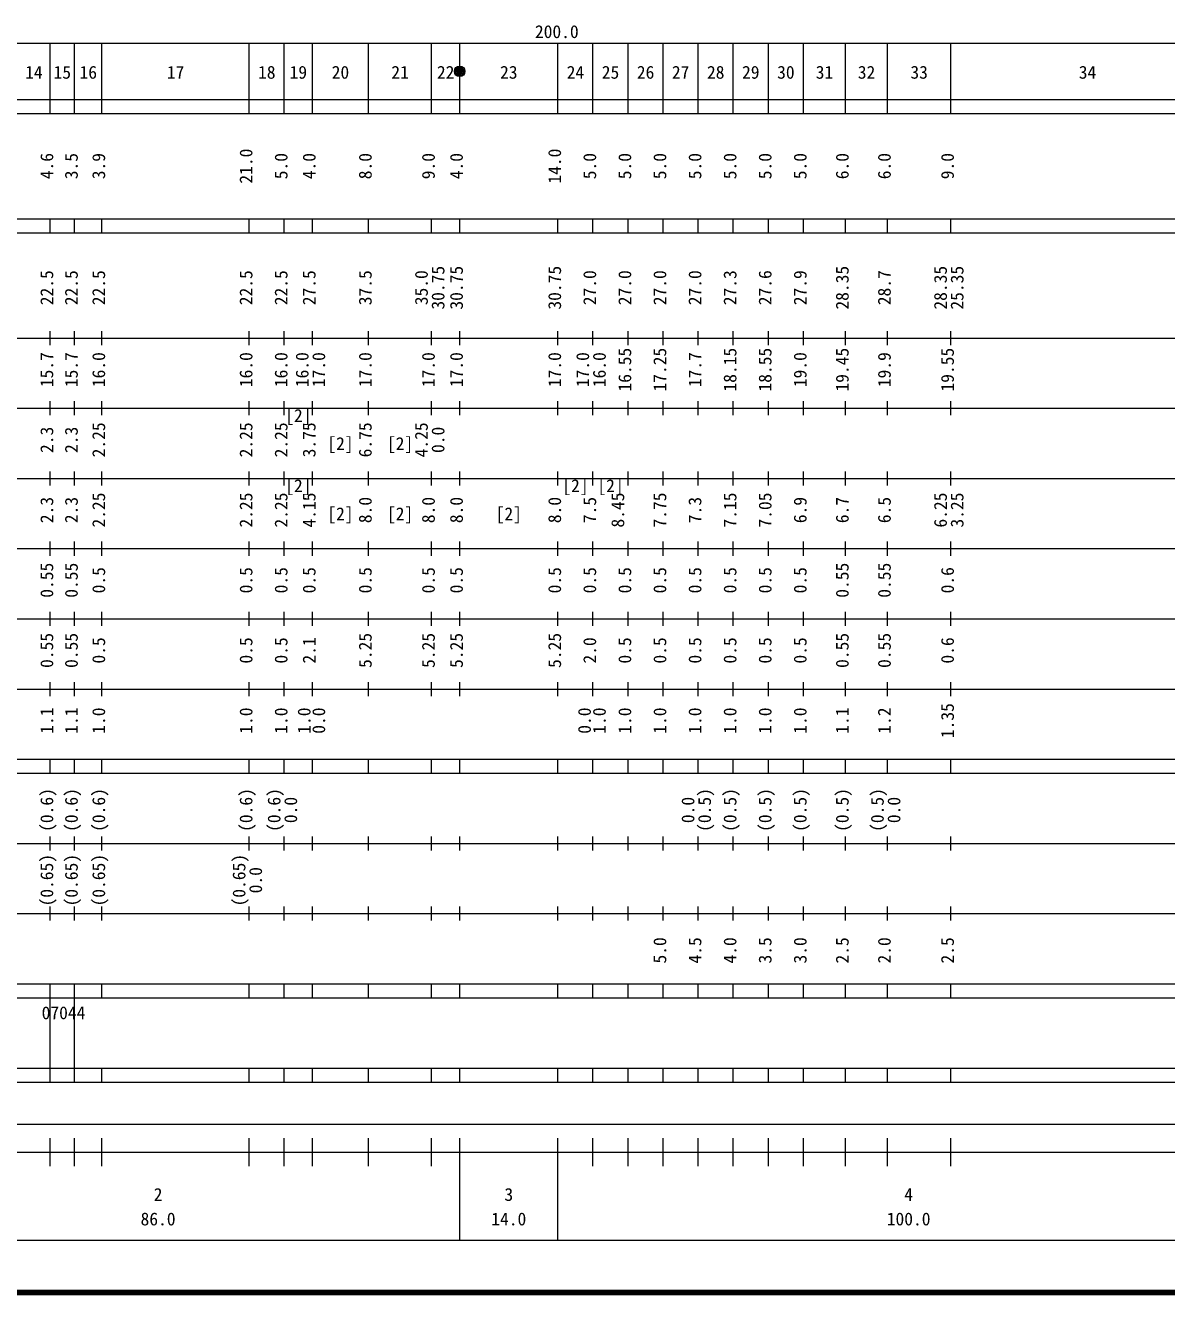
# Model space of a CAD drawing. Units: millimetres on the paper, enlarged 1000 times. Extents: x 40000 to 680000, y 20000 to 380000.
# Drawn here: x 192077 to 354786, y 20000 to 200558 of the extents above; entities that cross this region are included whole.
import ezdxf
from ezdxf.enums import TextEntityAlignment as Align

# ---------------------------------------------------------------- set-up
doc = ezdxf.new("R2010")
doc.units = ezdxf.units.MM
doc.header["$LTSCALE"] = 1000
doc.header["$PDMODE"] = 32
doc.header["$PDSIZE"] = 500
doc.layers.add('M-TTL', color=2, linetype='Continuous', lineweight=140)
doc.layers.add('M-TTL-BAND', color=7, linetype='Continuous', lineweight=13)
doc.styles.add('ＭＳ ゴシック', font='')
doc.styles.get('ＭＳ ゴシック').set_extended_font_data('MS Gothic')

msp = doc.modelspace()

# ---------------------------------------------------------------- linework, layer by layer
at = {"layer": 'M-TTL'}
msp.add_line((40000, 20000), (680000, 20000), dxfattribs=at)
at = {"layer": 'M-TTL-BAND'}
for p, q in [((68000, 198000), (579000, 198000)), ((195600, 188000), (195600, 198000)), ((199100, 188000), (199100, 198000)), ((203000, 188000), (203000, 198000)), ((224000, 188000), (224000, 198000)), ((229000, 188000), (229000, 198000)), ((233000, 188000), (233000, 198000)), ((241000, 188000), (241000, 198000)), ((250000, 188000), (250000, 198000)), ((254000, 188000), (254000, 198000)), ((268000, 188000), (268000, 198000)), ((273000, 188000), (273000, 198000)), ((278000, 188000), (278000, 198000)), ((283000, 188000), (283000, 198000)), ((288000, 188000), (288000, 198000)), ((293000, 188000), (293000, 198000)), ((298000, 188000), (298000, 198000)), ((303000, 188000), (303000, 198000)), ((309000, 188000), (309000, 198000)), ((315000, 188000), (315000, 198000)), ((324000, 188000), (324000, 198000)), ((40000, 190000), (579000, 190000)), ((40000, 188000), (579000, 188000)), ((40000, 173000), (579000, 173000)), ((195600, 171000), (195600, 173000)), ((199100, 171000), (199100, 173000)), ((203000, 171000), (203000, 173000)), ((224000, 171000), (224000, 173000)), ((229000, 171000), (229000, 173000)), ((233000, 171000), (233000, 173000)), ((241000, 171000), (241000, 173000)), ((250000, 171000), (250000, 173000)), ((254000, 171000), (254000, 173000)), ((268000, 171000), (268000, 173000)), ((273000, 171000), (273000, 173000)), ((278000, 171000), (278000, 173000)), ((283000, 171000), (283000, 173000)), ((288000, 171000), (288000, 173000)), ((293000, 171000), (293000, 173000)), ((298000, 171000), (298000, 173000)), ((303000, 171000), (303000, 173000)), ((309000, 171000), (309000, 173000)), ((315000, 171000), (315000, 173000)), ((324000, 171000), (324000, 173000)), ((40000, 171000), (579000, 171000)), ((40000, 156000), (579000, 156000)), ((195600, 155000), (195600, 157000)), ((199100, 155000), (199100, 157000)), ((203000, 155000), (203000, 157000)), ((224000, 155000), (224000, 157000)), ((229000, 155000), (229000, 157000)), ((233000, 155000), (233000, 157000)), ((241000, 155000), (241000, 157000)), ((250000, 155000), (250000, 157000)), ((254000, 155000), (254000, 157000)), ((268000, 155000), (268000, 157000)), ((273000, 155000), (273000, 157000)), ((278000, 155000), (278000, 157000)), ((283000, 155000), (283000, 157000)), ((288000, 155000), (288000, 157000)), ((293000, 155000), (293000, 157000)), ((298000, 155000), (298000, 157000)), ((303000, 155000), (303000, 157000)), ((309000, 155000), (309000, 157000)), ((315000, 155000), (315000, 157000)), ((324000, 155000), (324000, 157000)), ((195600, 145000), (195600, 147000)), ((199100, 145000), (199100, 147000)), ((203000, 145000), (203000, 147000)), ((224000, 145000), (224000, 147000)), ((229000, 145000), (229000, 147000)), ((233000, 145000), (233000, 147000)), ((241000, 145000), (241000, 147000)), ((250000, 145000), (250000, 147000)), ((254000, 145000), (254000, 147000)), ((268000, 145000), (268000, 147000)), ((273000, 145000), (273000, 147000)), ((278000, 145000), (278000, 147000)), ((283000, 145000), (283000, 147000)), ((288000, 145000), (288000, 147000)), ((293000, 145000), (293000, 147000)), ((298000, 145000), (298000, 147000)), ((303000, 145000), (303000, 147000)), ((309000, 145000), (309000, 147000)), ((315000, 145000), (315000, 147000)), ((324000, 145000), (324000, 147000)), ((46000, 146000), (579000, 146000)), ((52000, 136000), (579000, 136000)), ((195600, 135000), (195600, 137000)), ((199100, 135000), (199100, 137000)), ((203000, 135000), (203000, 137000)), ((224000, 135000), (224000, 137000)), ((229000, 135000), (229000, 137000)), ((233000, 135000), (233000, 137000)), ((241000, 135000), (241000, 137000)), ((250000, 135000), (250000, 137000)), ((254000, 135000), (254000, 137000)), ((268000, 135000), (268000, 137000)), ((273000, 135000), (273000, 137000)), ((278000, 135000), (278000, 137000)), ((283000, 135000), (283000, 137000)), ((288000, 135000), (288000, 137000)), ((293000, 135000), (293000, 137000)), ((298000, 135000), (298000, 137000)), ((303000, 135000), (303000, 137000)), ((309000, 135000), (309000, 137000)), ((315000, 135000), (315000, 137000)), ((324000, 135000), (324000, 137000)), ((195600, 125000), (195600, 127000)), ((199100, 125000), (199100, 127000)), ((203000, 125000), (203000, 127000)), ((224000, 125000), (224000, 127000)), ((229000, 125000), (229000, 127000)), ((233000, 125000), (233000, 127000)), ((241000, 125000), (241000, 127000)), ((250000, 125000), (250000, 127000)), ((254000, 125000), (254000, 127000)), ((268000, 125000), (268000, 127000)), ((273000, 125000), (273000, 127000)), ((278000, 125000), (278000, 127000)), ((283000, 125000), (283000, 127000)), ((288000, 125000), (288000, 127000)), ((293000, 125000), (293000, 127000)), ((298000, 125000), (298000, 127000)), ((303000, 125000), (303000, 127000)), ((309000, 125000), (309000, 127000)), ((315000, 125000), (315000, 127000)), ((324000, 125000), (324000, 127000)), ((46000, 126000), (579000, 126000)), ((52000, 116000), (579000, 116000)), ((195600, 115000), (195600, 117000)), ((199100, 115000), (199100, 117000)), ((203000, 115000), (203000, 117000)), ((224000, 115000), (224000, 117000)), ((229000, 115000), (229000, 117000)), ((233000, 115000), (233000, 117000)), ((241000, 115000), (241000, 117000)), ((250000, 115000), (250000, 117000)), ((254000, 115000), (254000, 117000)), ((268000, 115000), (268000, 117000)), ((273000, 115000), (273000, 117000)), ((278000, 115000), (278000, 117000)), ((283000, 115000), (283000, 117000)), ((288000, 115000), (288000, 117000)), ((293000, 115000), (293000, 117000)), ((298000, 115000), (298000, 117000)), ((303000, 115000), (303000, 117000)), ((309000, 115000), (309000, 117000)), ((315000, 115000), (315000, 117000)), ((324000, 115000), (324000, 117000)), ((195600, 105000), (195600, 107000)), ((199100, 105000), (199100, 107000)), ((203000, 105000), (203000, 107000)), ((224000, 105000), (224000, 107000)), ((229000, 105000), (229000, 107000)), ((233000, 105000), (233000, 107000)), ((241000, 105000), (241000, 107000)), ((250000, 105000), (250000, 107000)), ((254000, 105000), (254000, 107000)), ((268000, 105000), (268000, 107000)), ((273000, 105000), (273000, 107000)), ((278000, 105000), (278000, 107000)), ((283000, 105000), (283000, 107000)), ((288000, 105000), (288000, 107000)), ((293000, 105000), (293000, 107000)), ((298000, 105000), (298000, 107000)), ((303000, 105000), (303000, 107000)), ((309000, 105000), (309000, 107000)), ((315000, 105000), (315000, 107000)), ((324000, 105000), (324000, 107000)), ((46000, 106000), (579000, 106000)), ((40000, 96000), (579000, 96000)), ((195600, 94000), (195600, 96000)), ((199100, 94000), (199100, 96000)), ((203000, 94000), (203000, 96000)), ((224000, 94000), (224000, 96000)), ((229000, 94000), (229000, 96000)), ((233000, 94000), (233000, 96000)), ((241000, 94000), (241000, 96000)), ((250000, 94000), (250000, 96000)), ((254000, 94000), (254000, 96000)), ((268000, 94000), (268000, 96000)), ((273000, 94000), (273000, 96000)), ((278000, 94000), (278000, 96000)), ((283000, 94000), (283000, 96000)), ((288000, 94000), (288000, 96000)), ((293000, 94000), (293000, 96000)), ((298000, 94000), (298000, 96000)), ((303000, 94000), (303000, 96000)), ((309000, 94000), (309000, 96000)), ((315000, 94000), (315000, 96000)), ((324000, 94000), (324000, 96000)), ((40000, 94000), (579000, 94000)), ((195600, 83000), (195600, 85000)), ((199100, 83000), (199100, 85000)), ((203000, 83000), (203000, 85000)), ((224000, 83000), (224000, 85000)), ((229000, 83000), (229000, 85000)), ((233000, 83000), (233000, 85000)), ((241000, 83000), (241000, 85000)), ((250000, 83000), (250000, 85000)), ((254000, 83000), (254000, 85000)), ((268000, 83000), (268000, 85000)), ((273000, 83000), (273000, 85000)), ((278000, 83000), (278000, 85000)), ((283000, 83000), (283000, 85000)), ((288000, 83000), (288000, 85000)), ((293000, 83000), (293000, 85000)), ((298000, 83000), (298000, 85000)), ((303000, 83000), (303000, 85000)), ((309000, 83000), (309000, 85000)), ((315000, 83000), (315000, 85000)), ((324000, 83000), (324000, 85000)), ((49000, 84000), (579000, 84000)), ((195600, 73000), (195600, 75000)), ((199100, 73000), (199100, 75000)), ((203000, 73000), (203000, 75000)), ((224000, 73000), (224000, 75000)), ((229000, 73000), (229000, 75000)), ((233000, 73000), (233000, 75000)), ((241000, 73000), (241000, 75000)), ((250000, 73000), (250000, 75000)), ((254000, 73000), (254000, 75000)), ((268000, 73000), (268000, 75000)), ((273000, 73000), (273000, 75000)), ((278000, 73000), (278000, 75000)), ((283000, 73000), (283000, 75000)), ((288000, 73000), (288000, 75000)), ((293000, 73000), (293000, 75000)), ((298000, 73000), (298000, 75000)), ((303000, 73000), (303000, 75000)), ((309000, 73000), (309000, 75000)), ((315000, 73000), (315000, 75000)), ((324000, 73000), (324000, 75000)), ((40000, 74000), (579000, 74000)), ((40000, 64000), (579000, 64000)), ((195600, 62000), (195600, 64000)), ((199100, 62000), (199100, 64000)), ((203000, 62000), (203000, 64000)), ((224000, 62000), (224000, 64000)), ((229000, 62000), (229000, 64000)), ((233000, 62000), (233000, 64000)), ((241000, 62000), (241000, 64000)), ((250000, 62000), (250000, 64000)), ((254000, 62000), (254000, 64000)), ((268000, 62000), (268000, 64000)), ((273000, 62000), (273000, 64000)), ((278000, 62000), (278000, 64000)), ((283000, 62000), (283000, 64000)), ((288000, 62000), (288000, 64000)), ((293000, 62000), (293000, 64000)), ((298000, 62000), (298000, 64000)), ((303000, 62000), (303000, 64000)), ((309000, 62000), (309000, 64000)), ((315000, 62000), (315000, 64000)), ((324000, 62000), (324000, 64000)), ((40000, 62000), (579000, 62000)), ((195600, 52000), (195600, 62000)), ((199100, 52000), (199100, 62000)), ((40000, 52000), (579000, 52000)), ((195600, 50000), (195600, 52000)), ((199100, 50000), (199100, 52000)), ((203000, 50000), (203000, 52000)), ((224000, 50000), (224000, 52000)), ((229000, 50000), (229000, 52000)), ((233000, 50000), (233000, 52000)), ((241000, 50000), (241000, 52000)), ((250000, 50000), (250000, 52000)), ((254000, 50000), (254000, 52000)), ((268000, 50000), (268000, 52000)), ((273000, 50000), (273000, 52000)), ((278000, 50000), (278000, 52000)), ((283000, 50000), (283000, 52000)), ((288000, 50000), (288000, 52000)), ((293000, 50000), (293000, 52000)), ((298000, 50000), (298000, 52000)), ((303000, 50000), (303000, 52000)), ((309000, 50000), (309000, 52000)), ((315000, 50000), (315000, 52000)), ((324000, 50000), (324000, 52000)), ((40000, 50000), (579000, 50000)), ((71000, 44000), (512000, 44000)), ((195600, 38000), (195600, 42000)), ((199100, 38000), (199100, 42000)), ((203000, 38000), (203000, 42000)), ((224000, 38000), (224000, 42000)), ((229000, 38000), (229000, 42000)), ((233000, 38000), (233000, 42000)), ((241000, 38000), (241000, 42000)), ((250000, 38000), (250000, 42000)), ((254000, 27500), (254000, 42000)), ((268000, 27500), (268000, 42000)), ((273000, 38000), (273000, 42000)), ((278000, 38000), (278000, 42000)), ((283000, 38000), (283000, 42000)), ((288000, 38000), (288000, 42000)), ((293000, 38000), (293000, 42000)), ((298000, 38000), (298000, 42000)), ((303000, 38000), (303000, 42000)), ((309000, 38000), (309000, 42000)), ((315000, 38000), (315000, 42000)), ((324000, 38000), (324000, 42000)), ((40000, 40000), (579000, 40000)), ((68000, 27500), (579000, 27500))]:
    msp.add_line(p, q, dxfattribs=at)
for radius in [750, 600, 450, 300, 150, 20]:
    msp.add_circle((254000, 194000), radius, dxfattribs=at)
msp.add_point((254000, 194000), dxfattribs=at)

# ---------------------------------------------------------------- texts
at = {"layer": 'M-TTL-BAND', "style": 'ＭＳ ゴシック'}
for s, p in [('200.0', (267844, 198195)), ('14', (193300, 192405)), ('15', (197350, 192405)), ('16', (201050, 192405)), ('17', (213500, 192405)), ('18', (226500, 192405)), ('19', (231000, 192405)), ('20', (237000, 192405)), ('21', (245500, 192405)), ('22', (252000, 192405)), ('23', (261000, 192405)), ('24', (270500, 192405)), ('25', (275500, 192405)), ('26', (280500, 192405)), ('27', (285500, 192405)), ('28', (290500, 192405)), ('29', (295500, 192405)), ('30', (300500, 192405)), ('31', (306000, 192405)), ('32', (312000, 192405)), ('33', (319500, 192405)), ('34', (343500, 192405)), ('[2]', (231000, 143500)), ('[2]', (237000, 139500)), ('[2]', (245500, 139500)), ('[2]', (231000, 133500)), ('[2]', (270500, 133500)), ('[2]', (275500, 133500)), ('[2]', (237000, 129500)), ('[2]', (245500, 129500)), ('[2]', (261000, 129500)), ('2', (211000, 32523)), ('3', (261000, 32523)), ('4', (318000, 32523)), ('86.0', (211000, 29033)), ('14.0', (261000, 29033)), ('100.0', (318000, 29033))]:
    msp.add_text(s, height=1833, dxfattribs=at).set_placement(p, align=Align.BOTTOM_CENTER)
for s, p in [('21.0', (225000, 180500)), ('14.0', (269000, 180500)), ('4.6', (196600, 180500)), ('3.5', (200100, 180500)), ('3.9', (204000, 180500)), ('5.0', (230000, 180500)), ('4.0', (234000, 180500)), ('8.0', (242000, 180500)), ('9.0', (251000, 180500)), ('4.0', (255000, 180500)), ('5.0', (274000, 180500)), ('5.0', (279000, 180500)), ('5.0', (284000, 180500)), ('5.0', (289000, 180500)), ('5.0', (294000, 180500)), ('5.0', (299000, 180500)), ('5.0', (304000, 180500)), ('6.0', (310000, 180500)), ('6.0', (316000, 180500)), ('9.0', (325000, 180500)), ('30.75', (252370, 163174)), ('30.75', (255000, 163174)), ('30.75', (269000, 163174)), ('28.35', (310000, 163174)), ('28.35', (324000, 163174)), ('25.35', (326370, 163174)), ('22.5', (196600, 163174)), ('22.5', (200100, 163174)), ('22.5', (204000, 163174)), ('22.5', (225000, 163174)), ('22.5', (230000, 163174)), ('27.5', (234000, 163174)), ('37.5', (242000, 163174)), ('35.0', (250000, 163174)), ('27.0', (274000, 163174)), ('27.0', (279000, 163174)), ('27.0', (284000, 163174)), ('27.0', (289000, 163174)), ('27.3', (294000, 163174)), ('27.6', (299000, 163174)), ('27.9', (304000, 163174)), ('28.7', (316000, 163174)), ('15.7', (196600, 151500)), ('15.7', (200100, 151500)), ('16.0', (204000, 151500)), ('16.0', (225000, 151500)), ('16.0', (230000, 151500)), ('16.0', (233000, 151500)), ('17.0', (235370, 151500)), ('17.0', (242000, 151500)), ('17.0', (251000, 151500)), ('17.0', (255000, 151500)), ('17.0', (269000, 151500)), ('17.0', (273000, 151500)), ('16.0', (275370, 151500)), ('16.55', (279000, 151500)), ('17.25', (284000, 151500)), ('17.7', (289000, 151500)), ('18.15', (294000, 151500)), ('18.55', (299000, 151500)), ('19.0', (304000, 151500)), ('19.45', (310000, 151500)), ('19.9', (316000, 151500)), ('19.55', (325000, 151500)), ('2.3', (196600, 141500)), ('2.3', (200100, 141500)), ('2.25', (204000, 141500)), ('2.25', (225000, 141500)), ('2.25', (230000, 141500)), ('3.75', (234000, 141500)), ('6.75', (242000, 141500)), ('4.25', (250000, 141500)), ('0.0', (252370, 141500)), ('2.25', (204000, 131500)), ('2.25', (225000, 131500)), ('2.25', (230000, 131500)), ('4.15', (234000, 131500)), ('8.45', (278000, 131500)), ('7.75', (284000, 131500)), ('7.15', (294000, 131500)), ('7.05', (299000, 131500)), ('6.25', (324000, 131500)), ('3.25', (326370, 131500)), ('2.3', (196600, 131500)), ('2.3', (200100, 131500)), ('8.0', (242000, 131500)), ('8.0', (251000, 131500)), ('8.0', (255000, 131500)), ('8.0', (269000, 131500)), ('7.5', (274000, 131500)), ('7.3', (289000, 131500)), ('6.9', (304000, 131500)), ('6.7', (310000, 131500)), ('6.5', (316000, 131500)), ('0.55', (196600, 121500)), ('0.55', (200100, 121500)), ('0.5', (204000, 121500)), ('0.5', (225000, 121500)), ('0.5', (230000, 121500)), ('0.5', (234000, 121500)), ('0.5', (242000, 121500)), ('0.5', (251000, 121500)), ('0.5', (255000, 121500)), ('0.5', (269000, 121500)), ('0.5', (274000, 121500)), ('0.5', (279000, 121500)), ('0.5', (284000, 121500)), ('0.5', (289000, 121500)), ('0.5', (294000, 121500)), ('0.5', (299000, 121500)), ('0.5', (304000, 121500)), ('0.55', (310000, 121500)), ('0.55', (316000, 121500)), ('0.6', (325000, 121500)), ('0.55', (196600, 111500)), ('0.55', (200100, 111500)), ('5.25', (242000, 111500)), ('5.25', (251000, 111500)), ('5.25', (255000, 111500)), ('5.25', (269000, 111500)), ('0.55', (310000, 111500)), ('0.55', (316000, 111500)), ('0.5', (204000, 111500)), ('0.5', (225000, 111500)), ('0.5', (230000, 111500)), ('2.1', (234000, 111500)), ('2.0', (274000, 111500)), ('0.5', (279000, 111500)), ('0.5', (284000, 111500)), ('0.5', (289000, 111500)), ('0.5', (294000, 111500)), ('0.5', (299000, 111500)), ('0.5', (304000, 111500)), ('0.6', (325000, 111500)), ('1.1', (196600, 101500)), ('1.1', (200100, 101500)), ('1.0', (204000, 101500)), ('1.0', (225000, 101500)), ('1.0', (230000, 101500)), ('1.0', (233284, 101500)), ('0.0', (235370, 101500)), ('0.0', (273249, 101500)), ('1.0', (275370, 101500)), ('1.0', (279000, 101500)), ('1.0', (284000, 101500)), ('1.0', (289000, 101500)), ('1.0', (294000, 101500)), ('1.0', (299000, 101500)), ('1.0', (304000, 101500)), ('1.1', (310000, 101500)), ('1.2', (316000, 101500)), ('1.35', (325000, 101500)), ('(0.6)', (196600, 88764)), ('(0.6)', (200100, 88764)), ('(0.6)', (204000, 88764)), ('(0.6)', (225000, 88764)), ('(0.6)', (229000, 88764)), ('0.0', (231370, 88764)), ('0.0', (288000, 88764)), ('(0.5)', (290370, 88764)), ('(0.5)', (294000, 88764)), ('(0.5)', (299000, 88764)), ('(0.5)', (304000, 88764)), ('(0.5)', (310000, 88764)), ('(0.5)', (315000, 88764)), ('0.0', (317370, 88764)), ('(0.65)', (196600, 78764)), ('(0.65)', (200100, 78764)), ('(0.65)', (204000, 78764)), ('(0.65)', (224000, 78764)), ('0.0', (226370, 78764)), ('5.0', (284000, 68764)), ('4.5', (289000, 68764)), ('4.0', (294000, 68764)), ('3.5', (299000, 68764)), ('3.0', (304000, 68764)), ('2.5', (310000, 68764)), ('2.0', (316000, 68764)), ('2.5', (325000, 68764))]:
    msp.add_text(s, height=1833, rotation=90, dxfattribs=at).set_placement(p, align=Align.BOTTOM_CENTER)
msp.add_text('07044', height=1833, dxfattribs=at).set_placement((194402, 58405), align=Align.BOTTOM_LEFT)

doc.saveas('drawing.dxf')
